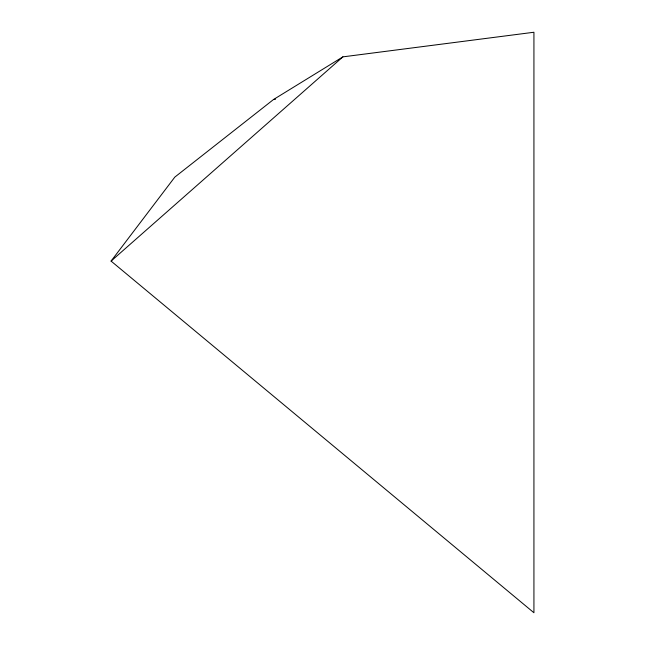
<?xml version="1.0" encoding="UTF-8"?>
<svg xmlns="http://www.w3.org/2000/svg" width="645" height="645" viewBox="0 0 645 645"><rect width="100%" height="100%" fill="white"/><g stroke="black" fill="none" stroke-linecap="round" stroke-linejoin="round"><path stroke-width="0.97" d="M111.077 261.088L174.811 177.117L273.553 99.491L342.89 56.865L533.931 32.25L533.931 612.75L111.077 261.088L342.89 56.865M273.553 99.491L275.536 99.233"/></g></svg>
